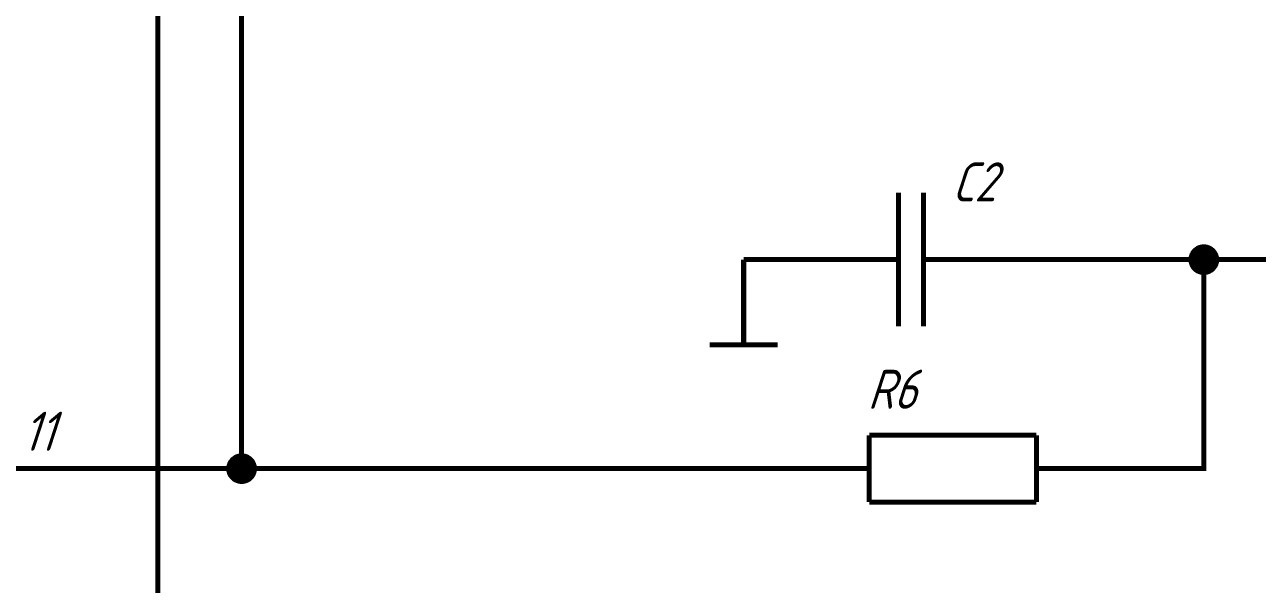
# Model space of a CAD drawing. Header units: millimetres. Extents: x 0 to 420, y 0 to 297.
# Drawn here: x 144.5 to 218.2, y 165.6 to 199 of the extents above; entities that cross this region are included whole.
import ezdxf

# ---------------------------------------------------------------- set-up
doc = ezdxf.new("R2010")
doc.units = ezdxf.units.MM
doc.layers.add('Sheet', color=255, linetype='Continuous')
doc.styles.add('GOST', font='', dxfattribs={"oblique": 18})
doc.styles.get('GOST').set_extended_font_data('GOST type A')

msp = doc.modelspace()

# ---------------------------------------------------------------- linework, layer by layer
at = {"layer": 'Sheet'}
for points, const_width in [([(215.007, 184.996), (225, 184.996), (225, 194.99), (225, 199.999), (225, 257.494), (225, 262.491), (237.496, 262.491)], 0.3), ([(162.53, 239.999), (152.515, 239.999), (152.515, 159.999), (226.999, 159.999), (372.485, 159.999), (372.485, 109.983), (369.993, 109.983)], 0.3), ([(162.519, 209.993), (157.511, 209.993), (157.511, 204.996), (157.511, 172.498)], 0.3), ([(196.763, 184.996), (196.763, 188.994)], 0.3), ([(198.256, 184.996), (198.256, 188.994)], 0.3), ([(214.244, 184.996), (214.244, 185.03), (214.244, 185.075), (214.255, 185.108), (214.255, 185.153), (214.266, 185.187), (214.278, 185.221), (214.289, 185.254), (214.3, 185.288), (214.323, 185.322), (214.334, 185.355), (214.356, 185.389), (214.368, 185.423), (214.39, 185.445), (214.412, 185.479), (214.446, 185.513), (214.469, 185.535), (214.491, 185.558), (214.525, 185.58), (214.547, 185.603), (214.581, 185.625), (214.615, 185.647), (214.637, 185.67), (214.671, 185.681), (214.704, 185.704), (214.738, 185.715), (214.783, 185.726), (214.817, 185.737), (214.85, 185.749), (214.895, 185.749), (214.929, 185.76), (214.963, 185.76), (215.007, 185.76)], 0.3), ([(214.244, 184.996), (214.244, 185.03), (214.244, 185.075), (214.255, 185.108), (214.255, 185.153), (214.266, 185.187), (214.278, 185.221), (214.289, 185.254), (214.3, 185.288), (214.323, 185.322), (214.334, 185.355), (214.356, 185.389), (214.368, 185.423), (214.39, 185.445), (214.412, 185.479), (214.446, 185.513), (214.469, 185.535), (214.491, 185.558), (214.525, 185.58), (214.547, 185.603), (214.581, 185.625), (214.615, 185.647), (214.637, 185.67), (214.671, 185.681), (214.704, 185.704), (214.738, 185.715), (214.783, 185.726), (214.817, 185.737), (214.85, 185.749), (214.895, 185.749), (214.929, 185.76), (214.963, 185.76), (215.007, 185.76)], 0.3), ([(214.244, 184.996), (214.244, 185.03), (214.244, 185.075), (214.255, 185.108), (214.255, 185.153), (214.266, 185.187), (214.278, 185.221), (214.289, 185.254), (214.3, 185.288), (214.323, 185.322), (214.334, 185.355), (214.356, 185.389), (214.368, 185.423), (214.39, 185.445), (214.412, 185.479), (214.446, 185.513), (214.469, 185.535), (214.491, 185.558), (214.525, 185.58), (214.547, 185.603), (214.581, 185.625), (214.615, 185.647), (214.637, 185.67), (214.671, 185.681), (214.704, 185.704), (214.738, 185.715), (214.783, 185.726), (214.817, 185.737), (214.85, 185.749), (214.895, 185.749), (214.929, 185.76), (214.963, 185.76), (215.007, 185.76)], 0.3), ([(214.244, 184.996), (214.244, 185.03), (214.244, 185.075), (214.255, 185.108), (214.255, 185.153), (214.266, 185.187), (214.278, 185.221), (214.289, 185.254), (214.3, 185.288), (214.323, 185.322), (214.334, 185.355), (214.356, 185.389), (214.368, 185.423), (214.39, 185.445), (214.412, 185.479), (214.446, 185.513), (214.469, 185.535), (214.491, 185.558), (214.525, 185.58), (214.547, 185.603), (214.581, 185.625), (214.615, 185.647), (214.637, 185.67), (214.671, 185.681), (214.704, 185.704), (214.738, 185.715), (214.783, 185.726), (214.817, 185.737), (214.85, 185.749), (214.895, 185.749), (214.929, 185.76), (214.963, 185.76), (215.007, 185.76)], 0.3), ([(214.244, 184.996), (214.244, 185.03), (214.244, 185.075), (214.255, 185.108), (214.255, 185.153), (214.266, 185.187), (214.278, 185.221), (214.289, 185.254), (214.3, 185.288), (214.323, 185.322), (214.334, 185.355), (214.356, 185.389), (214.368, 185.423), (214.39, 185.445), (214.412, 185.479), (214.446, 185.513), (214.469, 185.535), (214.491, 185.558), (214.525, 185.58), (214.547, 185.603), (214.581, 185.625), (214.615, 185.647), (214.637, 185.67), (214.671, 185.681), (214.704, 185.704), (214.738, 185.715), (214.783, 185.726), (214.817, 185.737), (214.85, 185.749), (214.895, 185.749), (214.929, 185.76), (214.963, 185.76), (215.007, 185.76)], 0.0991), ([(214.244, 184.996), (214.244, 185.03), (214.244, 185.075), (214.255, 185.108), (214.255, 185.153), (214.266, 185.187), (214.278, 185.221), (214.289, 185.254), (214.3, 185.288), (214.323, 185.322), (214.334, 185.355), (214.356, 185.389), (214.368, 185.423), (214.39, 185.445), (214.412, 185.479), (214.446, 185.513), (214.469, 185.535), (214.491, 185.558), (214.525, 185.58), (214.547, 185.603), (214.581, 185.625), (214.615, 185.647), (214.637, 185.67), (214.671, 185.681), (214.704, 185.704), (214.738, 185.715), (214.783, 185.726), (214.817, 185.737), (214.85, 185.749), (214.895, 185.749), (214.929, 185.76), (214.963, 185.76), (215.007, 185.76)], 0.0991), ([(214.244, 184.996), (214.244, 185.03), (214.244, 185.075), (214.255, 185.108), (214.255, 185.153), (214.266, 185.187), (214.278, 185.221), (214.289, 185.254), (214.3, 185.288), (214.323, 185.322), (214.334, 185.355), (214.356, 185.389), (214.368, 185.423), (214.39, 185.445), (214.412, 185.479), (214.446, 185.513), (214.469, 185.535), (214.491, 185.558), (214.525, 185.58), (214.547, 185.603), (214.581, 185.625), (214.615, 185.647), (214.637, 185.67), (214.671, 185.681), (214.704, 185.704), (214.738, 185.715), (214.783, 185.726), (214.817, 185.737), (214.85, 185.749), (214.895, 185.749), (214.929, 185.76), (214.963, 185.76), (215.007, 185.76)], 0.0991), ([(214.244, 184.996), (214.244, 185.03), (214.244, 185.075), (214.255, 185.108), (214.255, 185.153), (214.266, 185.187), (214.278, 185.221), (214.289, 185.254), (214.3, 185.288), (214.323, 185.322), (214.334, 185.355), (214.356, 185.389), (214.368, 185.423), (214.39, 185.445), (214.412, 185.479), (214.446, 185.513), (214.469, 185.535), (214.491, 185.558), (214.525, 185.58), (214.547, 185.603), (214.581, 185.625), (214.615, 185.647), (214.637, 185.67), (214.671, 185.681), (214.704, 185.704), (214.738, 185.715), (214.783, 185.726), (214.817, 185.737), (214.85, 185.749), (214.895, 185.749), (214.929, 185.76), (214.963, 185.76), (215.007, 185.76)], 0.0991), ([(215.007, 185.76), (215.007, 185.76)], 0.3), ([(215.007, 185.76), (215.041, 185.76), (215.086, 185.76), (215.12, 185.749), (215.165, 185.749), (215.198, 185.737), (215.232, 185.726), (215.266, 185.715), (215.299, 185.704), (215.333, 185.681), (215.367, 185.67), (215.4, 185.647), (215.434, 185.625), (215.457, 185.603), (215.49, 185.58), (215.524, 185.558), (215.546, 185.535), (215.569, 185.513), (215.591, 185.479), (215.614, 185.445), (215.636, 185.423), (215.659, 185.389), (215.681, 185.355), (215.692, 185.322), (215.715, 185.288), (215.726, 185.254), (215.737, 185.221), (215.749, 185.187), (215.76, 185.153), (215.76, 185.108), (215.771, 185.075), (215.771, 185.03), (215.771, 184.996)], 0.3), ([(215.007, 185.76), (215.007, 185.76)], 0.3), ([(215.007, 185.76), (215.041, 185.76), (215.086, 185.76), (215.12, 185.749), (215.165, 185.749), (215.198, 185.737), (215.232, 185.726), (215.266, 185.715), (215.299, 185.704), (215.333, 185.681), (215.367, 185.67), (215.4, 185.647), (215.434, 185.625), (215.457, 185.603), (215.49, 185.58), (215.524, 185.558), (215.546, 185.535), (215.569, 185.513), (215.591, 185.479), (215.614, 185.445), (215.636, 185.423), (215.659, 185.389), (215.681, 185.355), (215.692, 185.322), (215.715, 185.288), (215.726, 185.254), (215.737, 185.221), (215.749, 185.187), (215.76, 185.153), (215.76, 185.108), (215.771, 185.075), (215.771, 185.03), (215.771, 184.996)], 0.3), ([(215.007, 185.76), (215.007, 185.76)], 0.3), ([(215.007, 185.76), (215.041, 185.76), (215.086, 185.76), (215.12, 185.749), (215.165, 185.749), (215.198, 185.737), (215.232, 185.726), (215.266, 185.715), (215.299, 185.704), (215.333, 185.681), (215.367, 185.67), (215.4, 185.647), (215.434, 185.625), (215.457, 185.603), (215.49, 185.58), (215.524, 185.558), (215.546, 185.535), (215.569, 185.513), (215.591, 185.479), (215.614, 185.445), (215.636, 185.423), (215.659, 185.389), (215.681, 185.355), (215.692, 185.322), (215.715, 185.288), (215.726, 185.254), (215.737, 185.221), (215.749, 185.187), (215.76, 185.153), (215.76, 185.108), (215.771, 185.075), (215.771, 185.03), (215.771, 184.996)], 0.3), ([(215.007, 185.76), (215.007, 185.76)], 0.3), ([(215.007, 185.76), (215.041, 185.76), (215.086, 185.76), (215.12, 185.749), (215.165, 185.749), (215.198, 185.737), (215.232, 185.726), (215.266, 185.715), (215.299, 185.704), (215.333, 185.681), (215.367, 185.67), (215.4, 185.647), (215.434, 185.625), (215.457, 185.603), (215.49, 185.58), (215.524, 185.558), (215.546, 185.535), (215.569, 185.513), (215.591, 185.479), (215.614, 185.445), (215.636, 185.423), (215.659, 185.389), (215.681, 185.355), (215.692, 185.322), (215.715, 185.288), (215.726, 185.254), (215.737, 185.221), (215.749, 185.187), (215.76, 185.153), (215.76, 185.108), (215.771, 185.075), (215.771, 185.03), (215.771, 184.996)], 0.3), ([(215.007, 185.76), (215.007, 185.76)], 0.0991), ([(215.007, 185.76), (215.041, 185.76), (215.086, 185.76), (215.12, 185.749), (215.165, 185.749), (215.198, 185.737), (215.232, 185.726), (215.266, 185.715), (215.299, 185.704), (215.333, 185.681), (215.367, 185.67), (215.4, 185.647), (215.434, 185.625), (215.457, 185.603), (215.49, 185.58), (215.524, 185.558), (215.546, 185.535), (215.569, 185.513), (215.591, 185.479), (215.614, 185.445), (215.636, 185.423), (215.659, 185.389), (215.681, 185.355), (215.692, 185.322), (215.715, 185.288), (215.726, 185.254), (215.737, 185.221), (215.749, 185.187), (215.76, 185.153), (215.76, 185.108), (215.771, 185.075), (215.771, 185.03), (215.771, 184.996)], 0.0991), ([(215.007, 185.76), (215.007, 185.76)], 0.0991), ([(215.007, 185.76), (215.041, 185.76), (215.086, 185.76), (215.12, 185.749), (215.165, 185.749), (215.198, 185.737), (215.232, 185.726), (215.266, 185.715), (215.299, 185.704), (215.333, 185.681), (215.367, 185.67), (215.4, 185.647), (215.434, 185.625), (215.457, 185.603), (215.49, 185.58), (215.524, 185.558), (215.546, 185.535), (215.569, 185.513), (215.591, 185.479), (215.614, 185.445), (215.636, 185.423), (215.659, 185.389), (215.681, 185.355), (215.692, 185.322), (215.715, 185.288), (215.726, 185.254), (215.737, 185.221), (215.749, 185.187), (215.76, 185.153), (215.76, 185.108), (215.771, 185.075), (215.771, 185.03), (215.771, 184.996)], 0.0991), ([(215.007, 185.76), (215.007, 185.76)], 0.0991), ([(215.007, 185.76), (215.041, 185.76), (215.086, 185.76), (215.12, 185.749), (215.165, 185.749), (215.198, 185.737), (215.232, 185.726), (215.266, 185.715), (215.299, 185.704), (215.333, 185.681), (215.367, 185.67), (215.4, 185.647), (215.434, 185.625), (215.457, 185.603), (215.49, 185.58), (215.524, 185.558), (215.546, 185.535), (215.569, 185.513), (215.591, 185.479), (215.614, 185.445), (215.636, 185.423), (215.659, 185.389), (215.681, 185.355), (215.692, 185.322), (215.715, 185.288), (215.726, 185.254), (215.737, 185.221), (215.749, 185.187), (215.76, 185.153), (215.76, 185.108), (215.771, 185.075), (215.771, 185.03), (215.771, 184.996)], 0.0991), ([(215.007, 185.76), (215.007, 185.76)], 0.0991), ([(215.007, 185.76), (215.041, 185.76), (215.086, 185.76), (215.12, 185.749), (215.165, 185.749), (215.198, 185.737), (215.232, 185.726), (215.266, 185.715), (215.299, 185.704), (215.333, 185.681), (215.367, 185.67), (215.4, 185.647), (215.434, 185.625), (215.457, 185.603), (215.49, 185.58), (215.524, 185.558), (215.546, 185.535), (215.569, 185.513), (215.591, 185.479), (215.614, 185.445), (215.636, 185.423), (215.659, 185.389), (215.681, 185.355), (215.692, 185.322), (215.715, 185.288), (215.726, 185.254), (215.737, 185.221), (215.749, 185.187), (215.76, 185.153), (215.76, 185.108), (215.771, 185.075), (215.771, 185.03), (215.771, 184.996)], 0.0991), ([(187.511, 184.996), (187.511, 179.909)], 0.3), ([(192.507, 184.996), (187.511, 184.996), (187.511, 184.996)], 0.3), ([(196.763, 184.996), (192.507, 184.996)], 0.3), ([(196.763, 184.996), (196.763, 180.998)], 0.3), ([(198.256, 184.996), (202.511, 184.996)], 0.3), ([(198.256, 180.998), (198.256, 184.996)], 0.3), ([(202.511, 184.996), (215.007, 184.996), (215.007, 184.996), (215.007, 172.498), (210, 172.498)], 0.3), ([(215.007, 184.233), (214.963, 184.233), (214.929, 184.233), (214.895, 184.244), (214.85, 184.244), (214.817, 184.255), (214.783, 184.266), (214.738, 184.277), (214.704, 184.289), (214.671, 184.311), (214.637, 184.322), (214.615, 184.345), (214.581, 184.356), (214.547, 184.379), (214.525, 184.401), (214.491, 184.435), (214.469, 184.457), (214.446, 184.48), (214.412, 184.513), (214.39, 184.536), (214.368, 184.569), (214.356, 184.603), (214.334, 184.626), (214.323, 184.659), (214.3, 184.693), (214.289, 184.727), (214.278, 184.772), (214.266, 184.805), (214.255, 184.839), (214.255, 184.884), (214.244, 184.918), (214.244, 184.951), (214.244, 184.996)], 0.3), ([(214.244, 184.996), (214.244, 184.996)], 0.3), ([(215.007, 184.233), (214.963, 184.233), (214.929, 184.233), (214.895, 184.244), (214.85, 184.244), (214.817, 184.255), (214.783, 184.266), (214.738, 184.277), (214.704, 184.289), (214.671, 184.311), (214.637, 184.322), (214.615, 184.345), (214.581, 184.356), (214.547, 184.379), (214.525, 184.401), (214.491, 184.435), (214.469, 184.457), (214.446, 184.48), (214.412, 184.513), (214.39, 184.536), (214.368, 184.569), (214.356, 184.603), (214.334, 184.626), (214.323, 184.659), (214.3, 184.693), (214.289, 184.727), (214.278, 184.772), (214.266, 184.805), (214.255, 184.839), (214.255, 184.884), (214.244, 184.918), (214.244, 184.951), (214.244, 184.996)], 0.3), ([(214.244, 184.996), (214.244, 184.996)], 0.3), ([(215.007, 184.233), (214.963, 184.233), (214.929, 184.233), (214.895, 184.244), (214.85, 184.244), (214.817, 184.255), (214.783, 184.266), (214.738, 184.277), (214.704, 184.289), (214.671, 184.311), (214.637, 184.322), (214.615, 184.345), (214.581, 184.356), (214.547, 184.379), (214.525, 184.401), (214.491, 184.435), (214.469, 184.457), (214.446, 184.48), (214.412, 184.513), (214.39, 184.536), (214.368, 184.569), (214.356, 184.603), (214.334, 184.626), (214.323, 184.659), (214.3, 184.693), (214.289, 184.727), (214.278, 184.772), (214.266, 184.805), (214.255, 184.839), (214.255, 184.884), (214.244, 184.918), (214.244, 184.951), (214.244, 184.996)], 0.3), ([(214.244, 184.996), (214.244, 184.996)], 0.3), ([(215.007, 184.233), (214.963, 184.233), (214.929, 184.233), (214.895, 184.244), (214.85, 184.244), (214.817, 184.255), (214.783, 184.266), (214.738, 184.277), (214.704, 184.289), (214.671, 184.311), (214.637, 184.322), (214.615, 184.345), (214.581, 184.356), (214.547, 184.379), (214.525, 184.401), (214.491, 184.435), (214.469, 184.457), (214.446, 184.48), (214.412, 184.513), (214.39, 184.536), (214.368, 184.569), (214.356, 184.603), (214.334, 184.626), (214.323, 184.659), (214.3, 184.693), (214.289, 184.727), (214.278, 184.772), (214.266, 184.805), (214.255, 184.839), (214.255, 184.884), (214.244, 184.918), (214.244, 184.951), (214.244, 184.996)], 0.3), ([(214.244, 184.996), (214.244, 184.996)], 0.3), ([(215.007, 184.233), (214.963, 184.233), (214.929, 184.233), (214.895, 184.244), (214.85, 184.244), (214.817, 184.255), (214.783, 184.266), (214.738, 184.277), (214.704, 184.289), (214.671, 184.311), (214.637, 184.322), (214.615, 184.345), (214.581, 184.356), (214.547, 184.379), (214.525, 184.401), (214.491, 184.435), (214.469, 184.457), (214.446, 184.48), (214.412, 184.513), (214.39, 184.536), (214.368, 184.569), (214.356, 184.603), (214.334, 184.626), (214.323, 184.659), (214.3, 184.693), (214.289, 184.727), (214.278, 184.772), (214.266, 184.805), (214.255, 184.839), (214.255, 184.884), (214.244, 184.918), (214.244, 184.951), (214.244, 184.996)], 0.0991), ([(214.244, 184.996), (214.244, 184.996)], 0.0991), ([(215.007, 184.233), (214.963, 184.233), (214.929, 184.233), (214.895, 184.244), (214.85, 184.244), (214.817, 184.255), (214.783, 184.266), (214.738, 184.277), (214.704, 184.289), (214.671, 184.311), (214.637, 184.322), (214.615, 184.345), (214.581, 184.356), (214.547, 184.379), (214.525, 184.401), (214.491, 184.435), (214.469, 184.457), (214.446, 184.48), (214.412, 184.513), (214.39, 184.536), (214.368, 184.569), (214.356, 184.603), (214.334, 184.626), (214.323, 184.659), (214.3, 184.693), (214.289, 184.727), (214.278, 184.772), (214.266, 184.805), (214.255, 184.839), (214.255, 184.884), (214.244, 184.918), (214.244, 184.951), (214.244, 184.996)], 0.0991), ([(214.244, 184.996), (214.244, 184.996)], 0.0991), ([(215.007, 184.233), (214.963, 184.233), (214.929, 184.233), (214.895, 184.244), (214.85, 184.244), (214.817, 184.255), (214.783, 184.266), (214.738, 184.277), (214.704, 184.289), (214.671, 184.311), (214.637, 184.322), (214.615, 184.345), (214.581, 184.356), (214.547, 184.379), (214.525, 184.401), (214.491, 184.435), (214.469, 184.457), (214.446, 184.48), (214.412, 184.513), (214.39, 184.536), (214.368, 184.569), (214.356, 184.603), (214.334, 184.626), (214.323, 184.659), (214.3, 184.693), (214.289, 184.727), (214.278, 184.772), (214.266, 184.805), (214.255, 184.839), (214.255, 184.884), (214.244, 184.918), (214.244, 184.951), (214.244, 184.996)], 0.0991), ([(214.244, 184.996), (214.244, 184.996)], 0.0991), ([(215.007, 184.233), (214.963, 184.233), (214.929, 184.233), (214.895, 184.244), (214.85, 184.244), (214.817, 184.255), (214.783, 184.266), (214.738, 184.277), (214.704, 184.289), (214.671, 184.311), (214.637, 184.322), (214.615, 184.345), (214.581, 184.356), (214.547, 184.379), (214.525, 184.401), (214.491, 184.435), (214.469, 184.457), (214.446, 184.48), (214.412, 184.513), (214.39, 184.536), (214.368, 184.569), (214.356, 184.603), (214.334, 184.626), (214.323, 184.659), (214.3, 184.693), (214.289, 184.727), (214.278, 184.772), (214.266, 184.805), (214.255, 184.839), (214.255, 184.884), (214.244, 184.918), (214.244, 184.951), (214.244, 184.996)], 0.0991), ([(214.244, 184.996), (214.244, 184.996)], 0.0991), ([(215.771, 184.996), (215.771, 184.951), (215.771, 184.918), (215.76, 184.884), (215.76, 184.839), (215.749, 184.805), (215.737, 184.772), (215.726, 184.727), (215.715, 184.693), (215.692, 184.659), (215.681, 184.626), (215.659, 184.603), (215.636, 184.569), (215.614, 184.536), (215.591, 184.513), (215.569, 184.48), (215.546, 184.457), (215.524, 184.435), (215.49, 184.401), (215.457, 184.379), (215.434, 184.356), (215.4, 184.345), (215.367, 184.322), (215.333, 184.311), (215.299, 184.289), (215.266, 184.277), (215.232, 184.266), (215.198, 184.255), (215.165, 184.244), (215.12, 184.244), (215.086, 184.233), (215.041, 184.233), (215.007, 184.233)], 0.3), ([(215.771, 184.996), (215.771, 184.951), (215.771, 184.918), (215.76, 184.884), (215.76, 184.839), (215.749, 184.805), (215.737, 184.772), (215.726, 184.727), (215.715, 184.693), (215.692, 184.659), (215.681, 184.626), (215.659, 184.603), (215.636, 184.569), (215.614, 184.536), (215.591, 184.513), (215.569, 184.48), (215.546, 184.457), (215.524, 184.435), (215.49, 184.401), (215.457, 184.379), (215.434, 184.356), (215.4, 184.345), (215.367, 184.322), (215.333, 184.311), (215.299, 184.289), (215.266, 184.277), (215.232, 184.266), (215.198, 184.255), (215.165, 184.244), (215.12, 184.244), (215.086, 184.233), (215.041, 184.233), (215.007, 184.233)], 0.3), ([(215.771, 184.996), (215.771, 184.951), (215.771, 184.918), (215.76, 184.884), (215.76, 184.839), (215.749, 184.805), (215.737, 184.772), (215.726, 184.727), (215.715, 184.693), (215.692, 184.659), (215.681, 184.626), (215.659, 184.603), (215.636, 184.569), (215.614, 184.536), (215.591, 184.513), (215.569, 184.48), (215.546, 184.457), (215.524, 184.435), (215.49, 184.401), (215.457, 184.379), (215.434, 184.356), (215.4, 184.345), (215.367, 184.322), (215.333, 184.311), (215.299, 184.289), (215.266, 184.277), (215.232, 184.266), (215.198, 184.255), (215.165, 184.244), (215.12, 184.244), (215.086, 184.233), (215.041, 184.233), (215.007, 184.233)], 0.3), ([(215.771, 184.996), (215.771, 184.951), (215.771, 184.918), (215.76, 184.884), (215.76, 184.839), (215.749, 184.805), (215.737, 184.772), (215.726, 184.727), (215.715, 184.693), (215.692, 184.659), (215.681, 184.626), (215.659, 184.603), (215.636, 184.569), (215.614, 184.536), (215.591, 184.513), (215.569, 184.48), (215.546, 184.457), (215.524, 184.435), (215.49, 184.401), (215.457, 184.379), (215.434, 184.356), (215.4, 184.345), (215.367, 184.322), (215.333, 184.311), (215.299, 184.289), (215.266, 184.277), (215.232, 184.266), (215.198, 184.255), (215.165, 184.244), (215.12, 184.244), (215.086, 184.233), (215.041, 184.233), (215.007, 184.233)], 0.3), ([(215.771, 184.996), (215.771, 184.951), (215.771, 184.918), (215.76, 184.884), (215.76, 184.839), (215.749, 184.805), (215.737, 184.772), (215.726, 184.727), (215.715, 184.693), (215.692, 184.659), (215.681, 184.626), (215.659, 184.603), (215.636, 184.569), (215.614, 184.536), (215.591, 184.513), (215.569, 184.48), (215.546, 184.457), (215.524, 184.435), (215.49, 184.401), (215.457, 184.379), (215.434, 184.356), (215.4, 184.345), (215.367, 184.322), (215.333, 184.311), (215.299, 184.289), (215.266, 184.277), (215.232, 184.266), (215.198, 184.255), (215.165, 184.244), (215.12, 184.244), (215.086, 184.233), (215.041, 184.233), (215.007, 184.233)], 0.0991), ([(215.771, 184.996), (215.771, 184.951), (215.771, 184.918), (215.76, 184.884), (215.76, 184.839), (215.749, 184.805), (215.737, 184.772), (215.726, 184.727), (215.715, 184.693), (215.692, 184.659), (215.681, 184.626), (215.659, 184.603), (215.636, 184.569), (215.614, 184.536), (215.591, 184.513), (215.569, 184.48), (215.546, 184.457), (215.524, 184.435), (215.49, 184.401), (215.457, 184.379), (215.434, 184.356), (215.4, 184.345), (215.367, 184.322), (215.333, 184.311), (215.299, 184.289), (215.266, 184.277), (215.232, 184.266), (215.198, 184.255), (215.165, 184.244), (215.12, 184.244), (215.086, 184.233), (215.041, 184.233), (215.007, 184.233)], 0.0991), ([(215.771, 184.996), (215.771, 184.951), (215.771, 184.918), (215.76, 184.884), (215.76, 184.839), (215.749, 184.805), (215.737, 184.772), (215.726, 184.727), (215.715, 184.693), (215.692, 184.659), (215.681, 184.626), (215.659, 184.603), (215.636, 184.569), (215.614, 184.536), (215.591, 184.513), (215.569, 184.48), (215.546, 184.457), (215.524, 184.435), (215.49, 184.401), (215.457, 184.379), (215.434, 184.356), (215.4, 184.345), (215.367, 184.322), (215.333, 184.311), (215.299, 184.289), (215.266, 184.277), (215.232, 184.266), (215.198, 184.255), (215.165, 184.244), (215.12, 184.244), (215.086, 184.233), (215.041, 184.233), (215.007, 184.233)], 0.0991), ([(215.771, 184.996), (215.771, 184.951), (215.771, 184.918), (215.76, 184.884), (215.76, 184.839), (215.749, 184.805), (215.737, 184.772), (215.726, 184.727), (215.715, 184.693), (215.692, 184.659), (215.681, 184.626), (215.659, 184.603), (215.636, 184.569), (215.614, 184.536), (215.591, 184.513), (215.569, 184.48), (215.546, 184.457), (215.524, 184.435), (215.49, 184.401), (215.457, 184.379), (215.434, 184.356), (215.4, 184.345), (215.367, 184.322), (215.333, 184.311), (215.299, 184.289), (215.266, 184.277), (215.232, 184.266), (215.198, 184.255), (215.165, 184.244), (215.12, 184.244), (215.086, 184.233), (215.041, 184.233), (215.007, 184.233)], 0.0991), ([(215.771, 184.996), (215.771, 184.996), (215.771, 184.996), (215.771, 184.996), (215.771, 184.996), (215.771, 184.996), (215.771, 184.996), (215.771, 184.996), (215.771, 184.996), (215.771, 184.996), (215.771, 184.996), (215.771, 184.996), (215.771, 184.996), (215.771, 184.996), (215.771, 184.996), (215.771, 184.996), (215.771, 184.996), (215.771, 184.996), (215.771, 184.996), (215.771, 184.996), (215.771, 184.996), (215.771, 184.996), (215.771, 184.996), (215.771, 184.996), (215.771, 184.996), (215.771, 184.996), (215.771, 184.996), (215.771, 184.996), (215.771, 184.996), (215.771, 184.996), (215.771, 184.996), (215.771, 184.996), (215.771, 184.996)], 0.3), ([(215.771, 184.996), (215.771, 184.996)], 0.3), ([(215.771, 184.996), (215.771, 184.996), (215.771, 184.996), (215.771, 184.996), (215.771, 184.996), (215.771, 184.996), (215.771, 184.996), (215.771, 184.996), (215.771, 184.996), (215.771, 184.996), (215.771, 184.996), (215.771, 184.996), (215.771, 184.996), (215.771, 184.996), (215.771, 184.996), (215.771, 184.996), (215.771, 184.996), (215.771, 184.996), (215.771, 184.996), (215.771, 184.996), (215.771, 184.996), (215.771, 184.996), (215.771, 184.996), (215.771, 184.996), (215.771, 184.996), (215.771, 184.996), (215.771, 184.996), (215.771, 184.996), (215.771, 184.996), (215.771, 184.996), (215.771, 184.996), (215.771, 184.996), (215.771, 184.996)], 0.3), ([(215.771, 184.996), (215.771, 184.996)], 0.3), ([(215.771, 184.996), (215.771, 184.996), (215.771, 184.996), (215.771, 184.996), (215.771, 184.996), (215.771, 184.996), (215.771, 184.996), (215.771, 184.996), (215.771, 184.996), (215.771, 184.996), (215.771, 184.996), (215.771, 184.996), (215.771, 184.996), (215.771, 184.996), (215.771, 184.996), (215.771, 184.996), (215.771, 184.996), (215.771, 184.996), (215.771, 184.996), (215.771, 184.996), (215.771, 184.996), (215.771, 184.996), (215.771, 184.996), (215.771, 184.996), (215.771, 184.996), (215.771, 184.996), (215.771, 184.996), (215.771, 184.996), (215.771, 184.996), (215.771, 184.996), (215.771, 184.996), (215.771, 184.996), (215.771, 184.996)], 0.3), ([(215.771, 184.996), (215.771, 184.996)], 0.3), ([(215.771, 184.996), (215.771, 184.996), (215.771, 184.996), (215.771, 184.996), (215.771, 184.996), (215.771, 184.996), (215.771, 184.996), (215.771, 184.996), (215.771, 184.996), (215.771, 184.996), (215.771, 184.996), (215.771, 184.996), (215.771, 184.996), (215.771, 184.996), (215.771, 184.996), (215.771, 184.996), (215.771, 184.996), (215.771, 184.996), (215.771, 184.996), (215.771, 184.996), (215.771, 184.996), (215.771, 184.996), (215.771, 184.996), (215.771, 184.996), (215.771, 184.996), (215.771, 184.996), (215.771, 184.996), (215.771, 184.996), (215.771, 184.996), (215.771, 184.996), (215.771, 184.996), (215.771, 184.996), (215.771, 184.996)], 0.3), ([(215.771, 184.996), (215.771, 184.996)], 0.3), ([(215.771, 184.996), (215.771, 184.996), (215.771, 184.996), (215.771, 184.996), (215.771, 184.996), (215.771, 184.996), (215.771, 184.996), (215.771, 184.996), (215.771, 184.996), (215.771, 184.996), (215.771, 184.996), (215.771, 184.996), (215.771, 184.996), (215.771, 184.996), (215.771, 184.996), (215.771, 184.996), (215.771, 184.996), (215.771, 184.996), (215.771, 184.996), (215.771, 184.996), (215.771, 184.996), (215.771, 184.996), (215.771, 184.996), (215.771, 184.996), (215.771, 184.996), (215.771, 184.996), (215.771, 184.996), (215.771, 184.996), (215.771, 184.996), (215.771, 184.996), (215.771, 184.996), (215.771, 184.996), (215.771, 184.996)], 0.0991), ([(215.771, 184.996), (215.771, 184.996)], 0.0991), ([(215.771, 184.996), (215.771, 184.996), (215.771, 184.996), (215.771, 184.996), (215.771, 184.996), (215.771, 184.996), (215.771, 184.996), (215.771, 184.996), (215.771, 184.996), (215.771, 184.996), (215.771, 184.996), (215.771, 184.996), (215.771, 184.996), (215.771, 184.996), (215.771, 184.996), (215.771, 184.996), (215.771, 184.996), (215.771, 184.996), (215.771, 184.996), (215.771, 184.996), (215.771, 184.996), (215.771, 184.996), (215.771, 184.996), (215.771, 184.996), (215.771, 184.996), (215.771, 184.996), (215.771, 184.996), (215.771, 184.996), (215.771, 184.996), (215.771, 184.996), (215.771, 184.996), (215.771, 184.996), (215.771, 184.996)], 0.0991), ([(215.771, 184.996), (215.771, 184.996)], 0.0991), ([(215.771, 184.996), (215.771, 184.996), (215.771, 184.996), (215.771, 184.996), (215.771, 184.996), (215.771, 184.996), (215.771, 184.996), (215.771, 184.996), (215.771, 184.996), (215.771, 184.996), (215.771, 184.996), (215.771, 184.996), (215.771, 184.996), (215.771, 184.996), (215.771, 184.996), (215.771, 184.996), (215.771, 184.996), (215.771, 184.996), (215.771, 184.996), (215.771, 184.996), (215.771, 184.996), (215.771, 184.996), (215.771, 184.996), (215.771, 184.996), (215.771, 184.996), (215.771, 184.996), (215.771, 184.996), (215.771, 184.996), (215.771, 184.996), (215.771, 184.996), (215.771, 184.996), (215.771, 184.996), (215.771, 184.996)], 0.0991), ([(215.771, 184.996), (215.771, 184.996)], 0.0991), ([(215.771, 184.996), (215.771, 184.996), (215.771, 184.996), (215.771, 184.996), (215.771, 184.996), (215.771, 184.996), (215.771, 184.996), (215.771, 184.996), (215.771, 184.996), (215.771, 184.996), (215.771, 184.996), (215.771, 184.996), (215.771, 184.996), (215.771, 184.996), (215.771, 184.996), (215.771, 184.996), (215.771, 184.996), (215.771, 184.996), (215.771, 184.996), (215.771, 184.996), (215.771, 184.996), (215.771, 184.996), (215.771, 184.996), (215.771, 184.996), (215.771, 184.996), (215.771, 184.996), (215.771, 184.996), (215.771, 184.996), (215.771, 184.996), (215.771, 184.996), (215.771, 184.996), (215.771, 184.996), (215.771, 184.996)], 0.0991), ([(215.771, 184.996), (215.771, 184.996)], 0.0991), ([(185.479, 179.909), (189.543, 179.909)], 0.3), ([(195.011, 170.499), (195.011, 174.496)], 0.3), ([(195.011, 174.496), (205.004, 174.496)], 0.3), ([(205.004, 174.496), (205.004, 172.498)], 0.3), ([(156.748, 172.498), (156.748, 172.531), (156.748, 172.576), (156.759, 172.61), (156.759, 172.655), (156.77, 172.689), (156.781, 172.722), (156.793, 172.756), (156.804, 172.79), (156.826, 172.823), (156.838, 172.857), (156.86, 172.891), (156.882, 172.924), (156.905, 172.947), (156.927, 172.98), (156.95, 173.014), (156.972, 173.037), (156.995, 173.059), (157.028, 173.082), (157.062, 173.104), (157.085, 173.126), (157.118, 173.149), (157.152, 173.171), (157.186, 173.183), (157.219, 173.205), (157.253, 173.216), (157.287, 173.228), (157.32, 173.239), (157.354, 173.25), (157.399, 173.25), (157.433, 173.261), (157.478, 173.261), (157.511, 173.261)], 0.3), ([(156.748, 172.498), (156.748, 172.531), (156.748, 172.576), (156.759, 172.61), (156.759, 172.655), (156.77, 172.689), (156.781, 172.722), (156.793, 172.756), (156.804, 172.79), (156.826, 172.823), (156.838, 172.857), (156.86, 172.891), (156.882, 172.924), (156.905, 172.947), (156.927, 172.98), (156.95, 173.014), (156.972, 173.037), (156.995, 173.059), (157.028, 173.082), (157.062, 173.104), (157.085, 173.126), (157.118, 173.149), (157.152, 173.171), (157.186, 173.183), (157.219, 173.205), (157.253, 173.216), (157.287, 173.228), (157.32, 173.239), (157.354, 173.25), (157.399, 173.25), (157.433, 173.261), (157.478, 173.261), (157.511, 173.261)], 0.3), ([(156.748, 172.498), (156.748, 172.531), (156.748, 172.576), (156.759, 172.61), (156.759, 172.655), (156.77, 172.689), (156.781, 172.722), (156.793, 172.756), (156.804, 172.79), (156.826, 172.823), (156.838, 172.857), (156.86, 172.891), (156.882, 172.924), (156.905, 172.947), (156.927, 172.98), (156.95, 173.014), (156.972, 173.037), (156.995, 173.059), (157.028, 173.082), (157.062, 173.104), (157.085, 173.126), (157.118, 173.149), (157.152, 173.171), (157.186, 173.183), (157.219, 173.205), (157.253, 173.216), (157.287, 173.228), (157.32, 173.239), (157.354, 173.25), (157.399, 173.25), (157.433, 173.261), (157.478, 173.261), (157.511, 173.261)], 0.3), ([(156.748, 172.498), (156.748, 172.531), (156.748, 172.576), (156.759, 172.61), (156.759, 172.655), (156.77, 172.689), (156.781, 172.722), (156.793, 172.756), (156.804, 172.79), (156.826, 172.823), (156.838, 172.857), (156.86, 172.891), (156.882, 172.924), (156.905, 172.947), (156.927, 172.98), (156.95, 173.014), (156.972, 173.037), (156.995, 173.059), (157.028, 173.082), (157.062, 173.104), (157.085, 173.126), (157.118, 173.149), (157.152, 173.171), (157.186, 173.183), (157.219, 173.205), (157.253, 173.216), (157.287, 173.228), (157.32, 173.239), (157.354, 173.25), (157.399, 173.25), (157.433, 173.261), (157.478, 173.261), (157.511, 173.261)], 0.3), ([(156.748, 172.498), (156.748, 172.531), (156.748, 172.576), (156.759, 172.61), (156.759, 172.655), (156.77, 172.689), (156.781, 172.722), (156.793, 172.756), (156.804, 172.79), (156.826, 172.823), (156.838, 172.857), (156.86, 172.891), (156.882, 172.924), (156.905, 172.947), (156.927, 172.98), (156.95, 173.014), (156.972, 173.037), (156.995, 173.059), (157.028, 173.082), (157.062, 173.104), (157.085, 173.126), (157.118, 173.149), (157.152, 173.171), (157.186, 173.183), (157.219, 173.205), (157.253, 173.216), (157.287, 173.228), (157.32, 173.239), (157.354, 173.25), (157.399, 173.25), (157.433, 173.261), (157.478, 173.261), (157.511, 173.261)], 0.0991), ([(156.748, 172.498), (156.748, 172.531), (156.748, 172.576), (156.759, 172.61), (156.759, 172.655), (156.77, 172.689), (156.781, 172.722), (156.793, 172.756), (156.804, 172.79), (156.826, 172.823), (156.838, 172.857), (156.86, 172.891), (156.882, 172.924), (156.905, 172.947), (156.927, 172.98), (156.95, 173.014), (156.972, 173.037), (156.995, 173.059), (157.028, 173.082), (157.062, 173.104), (157.085, 173.126), (157.118, 173.149), (157.152, 173.171), (157.186, 173.183), (157.219, 173.205), (157.253, 173.216), (157.287, 173.228), (157.32, 173.239), (157.354, 173.25), (157.399, 173.25), (157.433, 173.261), (157.478, 173.261), (157.511, 173.261)], 0.0991), ([(156.748, 172.498), (156.748, 172.531), (156.748, 172.576), (156.759, 172.61), (156.759, 172.655), (156.77, 172.689), (156.781, 172.722), (156.793, 172.756), (156.804, 172.79), (156.826, 172.823), (156.838, 172.857), (156.86, 172.891), (156.882, 172.924), (156.905, 172.947), (156.927, 172.98), (156.95, 173.014), (156.972, 173.037), (156.995, 173.059), (157.028, 173.082), (157.062, 173.104), (157.085, 173.126), (157.118, 173.149), (157.152, 173.171), (157.186, 173.183), (157.219, 173.205), (157.253, 173.216), (157.287, 173.228), (157.32, 173.239), (157.354, 173.25), (157.399, 173.25), (157.433, 173.261), (157.478, 173.261), (157.511, 173.261)], 0.0991), ([(156.748, 172.498), (156.748, 172.531), (156.748, 172.576), (156.759, 172.61), (156.759, 172.655), (156.77, 172.689), (156.781, 172.722), (156.793, 172.756), (156.804, 172.79), (156.826, 172.823), (156.838, 172.857), (156.86, 172.891), (156.882, 172.924), (156.905, 172.947), (156.927, 172.98), (156.95, 173.014), (156.972, 173.037), (156.995, 173.059), (157.028, 173.082), (157.062, 173.104), (157.085, 173.126), (157.118, 173.149), (157.152, 173.171), (157.186, 173.183), (157.219, 173.205), (157.253, 173.216), (157.287, 173.228), (157.32, 173.239), (157.354, 173.25), (157.399, 173.25), (157.433, 173.261), (157.478, 173.261), (157.511, 173.261)], 0.0991), ([(157.511, 173.261), (157.511, 173.261)], 0.3), ([(157.511, 173.261), (157.556, 173.261), (157.59, 173.261), (157.624, 173.25), (157.668, 173.25), (157.702, 173.239), (157.736, 173.228), (157.781, 173.216), (157.814, 173.205), (157.848, 173.183), (157.882, 173.171), (157.904, 173.149), (157.938, 173.126), (157.972, 173.104), (157.994, 173.082), (158.028, 173.059), (158.05, 173.037), (158.073, 173.014), (158.106, 172.98), (158.129, 172.947), (158.151, 172.924), (158.162, 172.891), (158.185, 172.857), (158.196, 172.823), (158.219, 172.79), (158.23, 172.756), (158.241, 172.722), (158.252, 172.689), (158.263, 172.655), (158.263, 172.61), (158.275, 172.576), (158.275, 172.531), (158.275, 172.498)], 0.3), ([(157.511, 173.261), (157.511, 173.261)], 0.3), ([(157.511, 173.261), (157.556, 173.261), (157.59, 173.261), (157.624, 173.25), (157.668, 173.25), (157.702, 173.239), (157.736, 173.228), (157.781, 173.216), (157.814, 173.205), (157.848, 173.183), (157.882, 173.171), (157.904, 173.149), (157.938, 173.126), (157.972, 173.104), (157.994, 173.082), (158.028, 173.059), (158.05, 173.037), (158.073, 173.014), (158.106, 172.98), (158.129, 172.947), (158.151, 172.924), (158.162, 172.891), (158.185, 172.857), (158.196, 172.823), (158.219, 172.79), (158.23, 172.756), (158.241, 172.722), (158.252, 172.689), (158.263, 172.655), (158.263, 172.61), (158.275, 172.576), (158.275, 172.531), (158.275, 172.498)], 0.3), ([(157.511, 173.261), (157.511, 173.261)], 0.3), ([(157.511, 173.261), (157.556, 173.261), (157.59, 173.261), (157.624, 173.25), (157.668, 173.25), (157.702, 173.239), (157.736, 173.228), (157.781, 173.216), (157.814, 173.205), (157.848, 173.183), (157.882, 173.171), (157.904, 173.149), (157.938, 173.126), (157.972, 173.104), (157.994, 173.082), (158.028, 173.059), (158.05, 173.037), (158.073, 173.014), (158.106, 172.98), (158.129, 172.947), (158.151, 172.924), (158.162, 172.891), (158.185, 172.857), (158.196, 172.823), (158.219, 172.79), (158.23, 172.756), (158.241, 172.722), (158.252, 172.689), (158.263, 172.655), (158.263, 172.61), (158.275, 172.576), (158.275, 172.531), (158.275, 172.498)], 0.3), ([(157.511, 173.261), (157.511, 173.261)], 0.3), ([(157.511, 173.261), (157.556, 173.261), (157.59, 173.261), (157.624, 173.25), (157.668, 173.25), (157.702, 173.239), (157.736, 173.228), (157.781, 173.216), (157.814, 173.205), (157.848, 173.183), (157.882, 173.171), (157.904, 173.149), (157.938, 173.126), (157.972, 173.104), (157.994, 173.082), (158.028, 173.059), (158.05, 173.037), (158.073, 173.014), (158.106, 172.98), (158.129, 172.947), (158.151, 172.924), (158.162, 172.891), (158.185, 172.857), (158.196, 172.823), (158.219, 172.79), (158.23, 172.756), (158.241, 172.722), (158.252, 172.689), (158.263, 172.655), (158.263, 172.61), (158.275, 172.576), (158.275, 172.531), (158.275, 172.498)], 0.3), ([(157.511, 173.261), (157.511, 173.261)], 0.0991), ([(157.511, 173.261), (157.556, 173.261), (157.59, 173.261), (157.624, 173.25), (157.668, 173.25), (157.702, 173.239), (157.736, 173.228), (157.781, 173.216), (157.814, 173.205), (157.848, 173.183), (157.882, 173.171), (157.904, 173.149), (157.938, 173.126), (157.972, 173.104), (157.994, 173.082), (158.028, 173.059), (158.05, 173.037), (158.073, 173.014), (158.106, 172.98), (158.129, 172.947), (158.151, 172.924), (158.162, 172.891), (158.185, 172.857), (158.196, 172.823), (158.219, 172.79), (158.23, 172.756), (158.241, 172.722), (158.252, 172.689), (158.263, 172.655), (158.263, 172.61), (158.275, 172.576), (158.275, 172.531), (158.275, 172.498)], 0.0991), ([(157.511, 173.261), (157.511, 173.261)], 0.0991), ([(157.511, 173.261), (157.556, 173.261), (157.59, 173.261), (157.624, 173.25), (157.668, 173.25), (157.702, 173.239), (157.736, 173.228), (157.781, 173.216), (157.814, 173.205), (157.848, 173.183), (157.882, 173.171), (157.904, 173.149), (157.938, 173.126), (157.972, 173.104), (157.994, 173.082), (158.028, 173.059), (158.05, 173.037), (158.073, 173.014), (158.106, 172.98), (158.129, 172.947), (158.151, 172.924), (158.162, 172.891), (158.185, 172.857), (158.196, 172.823), (158.219, 172.79), (158.23, 172.756), (158.241, 172.722), (158.252, 172.689), (158.263, 172.655), (158.263, 172.61), (158.275, 172.576), (158.275, 172.531), (158.275, 172.498)], 0.0991), ([(157.511, 173.261), (157.511, 173.261)], 0.0991), ([(157.511, 173.261), (157.556, 173.261), (157.59, 173.261), (157.624, 173.25), (157.668, 173.25), (157.702, 173.239), (157.736, 173.228), (157.781, 173.216), (157.814, 173.205), (157.848, 173.183), (157.882, 173.171), (157.904, 173.149), (157.938, 173.126), (157.972, 173.104), (157.994, 173.082), (158.028, 173.059), (158.05, 173.037), (158.073, 173.014), (158.106, 172.98), (158.129, 172.947), (158.151, 172.924), (158.162, 172.891), (158.185, 172.857), (158.196, 172.823), (158.219, 172.79), (158.23, 172.756), (158.241, 172.722), (158.252, 172.689), (158.263, 172.655), (158.263, 172.61), (158.275, 172.576), (158.275, 172.531), (158.275, 172.498)], 0.0991), ([(157.511, 173.261), (157.511, 173.261)], 0.0991), ([(157.511, 173.261), (157.556, 173.261), (157.59, 173.261), (157.624, 173.25), (157.668, 173.25), (157.702, 173.239), (157.736, 173.228), (157.781, 173.216), (157.814, 173.205), (157.848, 173.183), (157.882, 173.171), (157.904, 173.149), (157.938, 173.126), (157.972, 173.104), (157.994, 173.082), (158.028, 173.059), (158.05, 173.037), (158.073, 173.014), (158.106, 172.98), (158.129, 172.947), (158.151, 172.924), (158.162, 172.891), (158.185, 172.857), (158.196, 172.823), (158.219, 172.79), (158.23, 172.756), (158.241, 172.722), (158.252, 172.689), (158.263, 172.655), (158.263, 172.61), (158.275, 172.576), (158.275, 172.531), (158.275, 172.498)], 0.0991), ([(142.522, 172.498), (147.519, 172.498)], 0.3), ([(190.004, 172.498), (190.004, 172.498), (157.511, 172.498), (147.519, 172.498)], 0.3), ([(157.511, 171.734), (157.478, 171.734), (157.433, 171.734), (157.399, 171.745), (157.354, 171.745), (157.32, 171.756), (157.287, 171.768), (157.253, 171.779), (157.219, 171.79), (157.186, 171.813), (157.152, 171.824), (157.118, 171.846), (157.085, 171.858), (157.062, 171.88), (157.028, 171.902), (156.995, 171.936), (156.972, 171.959), (156.95, 171.981), (156.927, 172.015), (156.905, 172.037), (156.882, 172.071), (156.86, 172.105), (156.838, 172.127), (156.826, 172.161), (156.804, 172.194), (156.793, 172.228), (156.781, 172.273), (156.77, 172.307), (156.759, 172.34), (156.759, 172.385), (156.748, 172.419), (156.748, 172.453), (156.748, 172.498)], 0.3), ([(156.748, 172.498), (156.748, 172.498)], 0.3), ([(157.511, 171.734), (157.478, 171.734), (157.433, 171.734), (157.399, 171.745), (157.354, 171.745), (157.32, 171.756), (157.287, 171.768), (157.253, 171.779), (157.219, 171.79), (157.186, 171.813), (157.152, 171.824), (157.118, 171.846), (157.085, 171.858), (157.062, 171.88), (157.028, 171.902), (156.995, 171.936), (156.972, 171.959), (156.95, 171.981), (156.927, 172.015), (156.905, 172.037), (156.882, 172.071), (156.86, 172.105), (156.838, 172.127), (156.826, 172.161), (156.804, 172.194), (156.793, 172.228), (156.781, 172.273), (156.77, 172.307), (156.759, 172.34), (156.759, 172.385), (156.748, 172.419), (156.748, 172.453), (156.748, 172.498)], 0.3), ([(156.748, 172.498), (156.748, 172.498)], 0.3), ([(157.511, 171.734), (157.478, 171.734), (157.433, 171.734), (157.399, 171.745), (157.354, 171.745), (157.32, 171.756), (157.287, 171.768), (157.253, 171.779), (157.219, 171.79), (157.186, 171.813), (157.152, 171.824), (157.118, 171.846), (157.085, 171.858), (157.062, 171.88), (157.028, 171.902), (156.995, 171.936), (156.972, 171.959), (156.95, 171.981), (156.927, 172.015), (156.905, 172.037), (156.882, 172.071), (156.86, 172.105), (156.838, 172.127), (156.826, 172.161), (156.804, 172.194), (156.793, 172.228), (156.781, 172.273), (156.77, 172.307), (156.759, 172.34), (156.759, 172.385), (156.748, 172.419), (156.748, 172.453), (156.748, 172.498)], 0.3), ([(156.748, 172.498), (156.748, 172.498)], 0.3), ([(157.511, 171.734), (157.478, 171.734), (157.433, 171.734), (157.399, 171.745), (157.354, 171.745), (157.32, 171.756), (157.287, 171.768), (157.253, 171.779), (157.219, 171.79), (157.186, 171.813), (157.152, 171.824), (157.118, 171.846), (157.085, 171.858), (157.062, 171.88), (157.028, 171.902), (156.995, 171.936), (156.972, 171.959), (156.95, 171.981), (156.927, 172.015), (156.905, 172.037), (156.882, 172.071), (156.86, 172.105), (156.838, 172.127), (156.826, 172.161), (156.804, 172.194), (156.793, 172.228), (156.781, 172.273), (156.77, 172.307), (156.759, 172.34), (156.759, 172.385), (156.748, 172.419), (156.748, 172.453), (156.748, 172.498)], 0.3), ([(156.748, 172.498), (156.748, 172.498)], 0.3), ([(157.511, 171.734), (157.478, 171.734), (157.433, 171.734), (157.399, 171.745), (157.354, 171.745), (157.32, 171.756), (157.287, 171.768), (157.253, 171.779), (157.219, 171.79), (157.186, 171.813), (157.152, 171.824), (157.118, 171.846), (157.085, 171.858), (157.062, 171.88), (157.028, 171.902), (156.995, 171.936), (156.972, 171.959), (156.95, 171.981), (156.927, 172.015), (156.905, 172.037), (156.882, 172.071), (156.86, 172.105), (156.838, 172.127), (156.826, 172.161), (156.804, 172.194), (156.793, 172.228), (156.781, 172.273), (156.77, 172.307), (156.759, 172.34), (156.759, 172.385), (156.748, 172.419), (156.748, 172.453), (156.748, 172.498)], 0.0991), ([(156.748, 172.498), (156.748, 172.498)], 0.0991), ([(157.511, 171.734), (157.478, 171.734), (157.433, 171.734), (157.399, 171.745), (157.354, 171.745), (157.32, 171.756), (157.287, 171.768), (157.253, 171.779), (157.219, 171.79), (157.186, 171.813), (157.152, 171.824), (157.118, 171.846), (157.085, 171.858), (157.062, 171.88), (157.028, 171.902), (156.995, 171.936), (156.972, 171.959), (156.95, 171.981), (156.927, 172.015), (156.905, 172.037), (156.882, 172.071), (156.86, 172.105), (156.838, 172.127), (156.826, 172.161), (156.804, 172.194), (156.793, 172.228), (156.781, 172.273), (156.77, 172.307), (156.759, 172.34), (156.759, 172.385), (156.748, 172.419), (156.748, 172.453), (156.748, 172.498)], 0.0991), ([(156.748, 172.498), (156.748, 172.498)], 0.0991), ([(157.511, 171.734), (157.478, 171.734), (157.433, 171.734), (157.399, 171.745), (157.354, 171.745), (157.32, 171.756), (157.287, 171.768), (157.253, 171.779), (157.219, 171.79), (157.186, 171.813), (157.152, 171.824), (157.118, 171.846), (157.085, 171.858), (157.062, 171.88), (157.028, 171.902), (156.995, 171.936), (156.972, 171.959), (156.95, 171.981), (156.927, 172.015), (156.905, 172.037), (156.882, 172.071), (156.86, 172.105), (156.838, 172.127), (156.826, 172.161), (156.804, 172.194), (156.793, 172.228), (156.781, 172.273), (156.77, 172.307), (156.759, 172.34), (156.759, 172.385), (156.748, 172.419), (156.748, 172.453), (156.748, 172.498)], 0.0991), ([(156.748, 172.498), (156.748, 172.498)], 0.0991), ([(157.511, 171.734), (157.478, 171.734), (157.433, 171.734), (157.399, 171.745), (157.354, 171.745), (157.32, 171.756), (157.287, 171.768), (157.253, 171.779), (157.219, 171.79), (157.186, 171.813), (157.152, 171.824), (157.118, 171.846), (157.085, 171.858), (157.062, 171.88), (157.028, 171.902), (156.995, 171.936), (156.972, 171.959), (156.95, 171.981), (156.927, 172.015), (156.905, 172.037), (156.882, 172.071), (156.86, 172.105), (156.838, 172.127), (156.826, 172.161), (156.804, 172.194), (156.793, 172.228), (156.781, 172.273), (156.77, 172.307), (156.759, 172.34), (156.759, 172.385), (156.748, 172.419), (156.748, 172.453), (156.748, 172.498)], 0.0991), ([(156.748, 172.498), (156.748, 172.498)], 0.0991), ([(158.275, 172.498), (158.275, 172.453), (158.275, 172.419), (158.263, 172.385), (158.263, 172.34), (158.252, 172.307), (158.241, 172.273), (158.23, 172.228), (158.219, 172.194), (158.196, 172.161), (158.185, 172.127), (158.162, 172.105), (158.151, 172.071), (158.129, 172.037), (158.106, 172.015), (158.073, 171.981), (158.05, 171.959), (158.028, 171.936), (157.994, 171.902), (157.972, 171.88), (157.938, 171.858), (157.904, 171.846), (157.882, 171.824), (157.848, 171.813), (157.814, 171.79), (157.781, 171.779), (157.736, 171.768), (157.702, 171.756), (157.668, 171.745), (157.624, 171.745), (157.59, 171.734), (157.556, 171.734), (157.511, 171.734)], 0.3), ([(158.275, 172.498), (158.275, 172.453), (158.275, 172.419), (158.263, 172.385), (158.263, 172.34), (158.252, 172.307), (158.241, 172.273), (158.23, 172.228), (158.219, 172.194), (158.196, 172.161), (158.185, 172.127), (158.162, 172.105), (158.151, 172.071), (158.129, 172.037), (158.106, 172.015), (158.073, 171.981), (158.05, 171.959), (158.028, 171.936), (157.994, 171.902), (157.972, 171.88), (157.938, 171.858), (157.904, 171.846), (157.882, 171.824), (157.848, 171.813), (157.814, 171.79), (157.781, 171.779), (157.736, 171.768), (157.702, 171.756), (157.668, 171.745), (157.624, 171.745), (157.59, 171.734), (157.556, 171.734), (157.511, 171.734)], 0.3), ([(158.275, 172.498), (158.275, 172.453), (158.275, 172.419), (158.263, 172.385), (158.263, 172.34), (158.252, 172.307), (158.241, 172.273), (158.23, 172.228), (158.219, 172.194), (158.196, 172.161), (158.185, 172.127), (158.162, 172.105), (158.151, 172.071), (158.129, 172.037), (158.106, 172.015), (158.073, 171.981), (158.05, 171.959), (158.028, 171.936), (157.994, 171.902), (157.972, 171.88), (157.938, 171.858), (157.904, 171.846), (157.882, 171.824), (157.848, 171.813), (157.814, 171.79), (157.781, 171.779), (157.736, 171.768), (157.702, 171.756), (157.668, 171.745), (157.624, 171.745), (157.59, 171.734), (157.556, 171.734), (157.511, 171.734)], 0.3), ([(158.275, 172.498), (158.275, 172.453), (158.275, 172.419), (158.263, 172.385), (158.263, 172.34), (158.252, 172.307), (158.241, 172.273), (158.23, 172.228), (158.219, 172.194), (158.196, 172.161), (158.185, 172.127), (158.162, 172.105), (158.151, 172.071), (158.129, 172.037), (158.106, 172.015), (158.073, 171.981), (158.05, 171.959), (158.028, 171.936), (157.994, 171.902), (157.972, 171.88), (157.938, 171.858), (157.904, 171.846), (157.882, 171.824), (157.848, 171.813), (157.814, 171.79), (157.781, 171.779), (157.736, 171.768), (157.702, 171.756), (157.668, 171.745), (157.624, 171.745), (157.59, 171.734), (157.556, 171.734), (157.511, 171.734)], 0.3), ([(158.275, 172.498), (158.275, 172.453), (158.275, 172.419), (158.263, 172.385), (158.263, 172.34), (158.252, 172.307), (158.241, 172.273), (158.23, 172.228), (158.219, 172.194), (158.196, 172.161), (158.185, 172.127), (158.162, 172.105), (158.151, 172.071), (158.129, 172.037), (158.106, 172.015), (158.073, 171.981), (158.05, 171.959), (158.028, 171.936), (157.994, 171.902), (157.972, 171.88), (157.938, 171.858), (157.904, 171.846), (157.882, 171.824), (157.848, 171.813), (157.814, 171.79), (157.781, 171.779), (157.736, 171.768), (157.702, 171.756), (157.668, 171.745), (157.624, 171.745), (157.59, 171.734), (157.556, 171.734), (157.511, 171.734)], 0.0991), ([(158.275, 172.498), (158.275, 172.453), (158.275, 172.419), (158.263, 172.385), (158.263, 172.34), (158.252, 172.307), (158.241, 172.273), (158.23, 172.228), (158.219, 172.194), (158.196, 172.161), (158.185, 172.127), (158.162, 172.105), (158.151, 172.071), (158.129, 172.037), (158.106, 172.015), (158.073, 171.981), (158.05, 171.959), (158.028, 171.936), (157.994, 171.902), (157.972, 171.88), (157.938, 171.858), (157.904, 171.846), (157.882, 171.824), (157.848, 171.813), (157.814, 171.79), (157.781, 171.779), (157.736, 171.768), (157.702, 171.756), (157.668, 171.745), (157.624, 171.745), (157.59, 171.734), (157.556, 171.734), (157.511, 171.734)], 0.0991), ([(158.275, 172.498), (158.275, 172.453), (158.275, 172.419), (158.263, 172.385), (158.263, 172.34), (158.252, 172.307), (158.241, 172.273), (158.23, 172.228), (158.219, 172.194), (158.196, 172.161), (158.185, 172.127), (158.162, 172.105), (158.151, 172.071), (158.129, 172.037), (158.106, 172.015), (158.073, 171.981), (158.05, 171.959), (158.028, 171.936), (157.994, 171.902), (157.972, 171.88), (157.938, 171.858), (157.904, 171.846), (157.882, 171.824), (157.848, 171.813), (157.814, 171.79), (157.781, 171.779), (157.736, 171.768), (157.702, 171.756), (157.668, 171.745), (157.624, 171.745), (157.59, 171.734), (157.556, 171.734), (157.511, 171.734)], 0.0991), ([(158.275, 172.498), (158.275, 172.453), (158.275, 172.419), (158.263, 172.385), (158.263, 172.34), (158.252, 172.307), (158.241, 172.273), (158.23, 172.228), (158.219, 172.194), (158.196, 172.161), (158.185, 172.127), (158.162, 172.105), (158.151, 172.071), (158.129, 172.037), (158.106, 172.015), (158.073, 171.981), (158.05, 171.959), (158.028, 171.936), (157.994, 171.902), (157.972, 171.88), (157.938, 171.858), (157.904, 171.846), (157.882, 171.824), (157.848, 171.813), (157.814, 171.79), (157.781, 171.779), (157.736, 171.768), (157.702, 171.756), (157.668, 171.745), (157.624, 171.745), (157.59, 171.734), (157.556, 171.734), (157.511, 171.734)], 0.0991), ([(158.275, 172.498), (158.275, 172.498), (158.275, 172.498), (158.275, 172.498), (158.275, 172.498), (158.275, 172.498), (158.275, 172.498), (158.275, 172.498), (158.275, 172.498), (158.275, 172.498), (158.275, 172.498), (158.275, 172.498), (158.275, 172.498), (158.275, 172.498), (158.275, 172.498), (158.275, 172.498), (158.275, 172.498), (158.275, 172.498), (158.275, 172.498), (158.275, 172.498), (158.275, 172.498), (158.275, 172.498), (158.275, 172.498), (158.275, 172.498), (158.275, 172.498), (158.275, 172.498), (158.275, 172.498), (158.275, 172.498), (158.275, 172.498), (158.275, 172.498), (158.275, 172.498), (158.275, 172.498), (158.275, 172.498)], 0.3), ([(158.275, 172.498), (158.275, 172.498)], 0.3), ([(158.275, 172.498), (158.275, 172.498), (158.275, 172.498), (158.275, 172.498), (158.275, 172.498), (158.275, 172.498), (158.275, 172.498), (158.275, 172.498), (158.275, 172.498), (158.275, 172.498), (158.275, 172.498), (158.275, 172.498), (158.275, 172.498), (158.275, 172.498), (158.275, 172.498), (158.275, 172.498), (158.275, 172.498), (158.275, 172.498), (158.275, 172.498), (158.275, 172.498), (158.275, 172.498), (158.275, 172.498), (158.275, 172.498), (158.275, 172.498), (158.275, 172.498), (158.275, 172.498), (158.275, 172.498), (158.275, 172.498), (158.275, 172.498), (158.275, 172.498), (158.275, 172.498), (158.275, 172.498), (158.275, 172.498)], 0.3), ([(158.275, 172.498), (158.275, 172.498)], 0.3), ([(158.275, 172.498), (158.275, 172.498), (158.275, 172.498), (158.275, 172.498), (158.275, 172.498), (158.275, 172.498), (158.275, 172.498), (158.275, 172.498), (158.275, 172.498), (158.275, 172.498), (158.275, 172.498), (158.275, 172.498), (158.275, 172.498), (158.275, 172.498), (158.275, 172.498), (158.275, 172.498), (158.275, 172.498), (158.275, 172.498), (158.275, 172.498), (158.275, 172.498), (158.275, 172.498), (158.275, 172.498), (158.275, 172.498), (158.275, 172.498), (158.275, 172.498), (158.275, 172.498), (158.275, 172.498), (158.275, 172.498), (158.275, 172.498), (158.275, 172.498), (158.275, 172.498), (158.275, 172.498), (158.275, 172.498)], 0.3), ([(158.275, 172.498), (158.275, 172.498)], 0.3), ([(158.275, 172.498), (158.275, 172.498), (158.275, 172.498), (158.275, 172.498), (158.275, 172.498), (158.275, 172.498), (158.275, 172.498), (158.275, 172.498), (158.275, 172.498), (158.275, 172.498), (158.275, 172.498), (158.275, 172.498), (158.275, 172.498), (158.275, 172.498), (158.275, 172.498), (158.275, 172.498), (158.275, 172.498), (158.275, 172.498), (158.275, 172.498), (158.275, 172.498), (158.275, 172.498), (158.275, 172.498), (158.275, 172.498), (158.275, 172.498), (158.275, 172.498), (158.275, 172.498), (158.275, 172.498), (158.275, 172.498), (158.275, 172.498), (158.275, 172.498), (158.275, 172.498), (158.275, 172.498), (158.275, 172.498)], 0.3), ([(158.275, 172.498), (158.275, 172.498)], 0.3), ([(158.275, 172.498), (158.275, 172.498), (158.275, 172.498), (158.275, 172.498), (158.275, 172.498), (158.275, 172.498), (158.275, 172.498), (158.275, 172.498), (158.275, 172.498), (158.275, 172.498), (158.275, 172.498), (158.275, 172.498), (158.275, 172.498), (158.275, 172.498), (158.275, 172.498), (158.275, 172.498), (158.275, 172.498), (158.275, 172.498), (158.275, 172.498), (158.275, 172.498), (158.275, 172.498), (158.275, 172.498), (158.275, 172.498), (158.275, 172.498), (158.275, 172.498), (158.275, 172.498), (158.275, 172.498), (158.275, 172.498), (158.275, 172.498), (158.275, 172.498), (158.275, 172.498), (158.275, 172.498), (158.275, 172.498)], 0.0991), ([(158.275, 172.498), (158.275, 172.498)], 0.0991), ([(158.275, 172.498), (158.275, 172.498), (158.275, 172.498), (158.275, 172.498), (158.275, 172.498), (158.275, 172.498), (158.275, 172.498), (158.275, 172.498), (158.275, 172.498), (158.275, 172.498), (158.275, 172.498), (158.275, 172.498), (158.275, 172.498), (158.275, 172.498), (158.275, 172.498), (158.275, 172.498), (158.275, 172.498), (158.275, 172.498), (158.275, 172.498), (158.275, 172.498), (158.275, 172.498), (158.275, 172.498), (158.275, 172.498), (158.275, 172.498), (158.275, 172.498), (158.275, 172.498), (158.275, 172.498), (158.275, 172.498), (158.275, 172.498), (158.275, 172.498), (158.275, 172.498), (158.275, 172.498), (158.275, 172.498)], 0.0991), ([(158.275, 172.498), (158.275, 172.498)], 0.0991), ([(158.275, 172.498), (158.275, 172.498), (158.275, 172.498), (158.275, 172.498), (158.275, 172.498), (158.275, 172.498), (158.275, 172.498), (158.275, 172.498), (158.275, 172.498), (158.275, 172.498), (158.275, 172.498), (158.275, 172.498), (158.275, 172.498), (158.275, 172.498), (158.275, 172.498), (158.275, 172.498), (158.275, 172.498), (158.275, 172.498), (158.275, 172.498), (158.275, 172.498), (158.275, 172.498), (158.275, 172.498), (158.275, 172.498), (158.275, 172.498), (158.275, 172.498), (158.275, 172.498), (158.275, 172.498), (158.275, 172.498), (158.275, 172.498), (158.275, 172.498), (158.275, 172.498), (158.275, 172.498), (158.275, 172.498)], 0.0991), ([(158.275, 172.498), (158.275, 172.498)], 0.0991), ([(158.275, 172.498), (158.275, 172.498), (158.275, 172.498), (158.275, 172.498), (158.275, 172.498), (158.275, 172.498), (158.275, 172.498), (158.275, 172.498), (158.275, 172.498), (158.275, 172.498), (158.275, 172.498), (158.275, 172.498), (158.275, 172.498), (158.275, 172.498), (158.275, 172.498), (158.275, 172.498), (158.275, 172.498), (158.275, 172.498), (158.275, 172.498), (158.275, 172.498), (158.275, 172.498), (158.275, 172.498), (158.275, 172.498), (158.275, 172.498), (158.275, 172.498), (158.275, 172.498), (158.275, 172.498), (158.275, 172.498), (158.275, 172.498), (158.275, 172.498), (158.275, 172.498), (158.275, 172.498), (158.275, 172.498)], 0.0991), ([(158.275, 172.498), (158.275, 172.498)], 0.0991), ([(195.011, 172.498), (190.004, 172.498)], 0.3), ([(205.004, 172.498), (205.004, 170.499)], 0.3), ([(205.004, 172.498), (210, 172.498)], 0.3), ([(205.004, 170.499), (195.011, 170.499)], 0.3)]:
    msp.add_lwpolyline(points, dxfattribs=dict(at, const_width=const_width))
at = {"layer": 'Sheet', "const_width": 0.762}
for points in [[(214.619, 185, 1), (215.381, 185, 1)], [(157.119, 172.5, 1), (157.881, 172.5, 1)]]:
    msp.add_lwpolyline(points, format="xyb", close=True, dxfattribs=at)

# ---------------------------------------------------------------- texts
at = {"layer": 'Sheet', "style": 'GOST', "oblique": 18}
for s, p in [('C2', (199.94, 188.477)), ('R6', (194.91, 176.08)), ('11', (144.431, 173.564))]:
    msp.add_text(s, height=2.3358, dxfattribs=at).set_placement(p)

doc.saveas('drawing.dxf')
